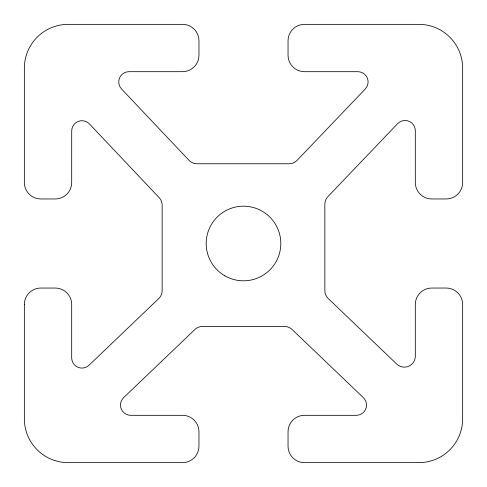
<?xml version="1.0" encoding="UTF-8"?>
<svg xmlns="http://www.w3.org/2000/svg" width="487" height="487" viewBox="0 0 487 487"><rect width="100%" height="100%" fill="white"/><g stroke="black" fill="none" stroke-linecap="round" stroke-linejoin="round"><path stroke-width="0.73" d="M24.35 304.478L24.35 418.82A43.83 43.83 0 0 0 68.18 462.65L182.522 462.65A16.436 16.436 0 0 0 198.958 446.214L198.958 431.75A16.436 16.436 0 0 0 182.522 415.314L130.729 415.314A10.257 10.257 0 0 1 123.643 397.648L194.849 329.529A10.957 10.957 0 0 1 202.422 326.485L284.578 326.485A10.957 10.957 0 0 1 292.151 329.529L363.357 397.648A10.257 10.257 0 0 1 356.271 415.314L304.478 415.314A16.436 16.436 0 0 0 288.042 431.75L288.042 446.214A16.436 16.436 0 0 0 304.478 462.65L418.82 462.65A43.83 43.83 0 0 0 462.65 418.984L462.65 304.375A16.436 16.436 0 0 0 446.214 288.042L431.75 288.042A16.436 16.436 0 0 0 415.314 304.478L415.314 356.192A10.957 10.957 0 0 1 396.783 364.112L328.244 298.543A10.957 10.957 0 0 1 324.859 290.623L324.859 204.193A10.957 10.957 0 0 1 327.897 196.62L397.636 123.655A10.264 10.264 0 0 1 415.314 130.796L415.314 182.522A16.436 16.436 0 0 0 431.75 198.958L446.214 198.958A16.436 16.436 0 0 0 462.65 182.522L462.65 68.18A43.83 43.83 0 0 0 418.82 24.35L304.478 24.35A16.436 16.436 0 0 0 288.042 40.786L288.042 55.25A16.436 16.436 0 0 0 304.478 71.686L357.835 71.686A10.257 10.257 0 0 1 365.25 89.03L297.052 160.381A10.957 10.957 0 0 1 289.132 163.766L196.985 163.766A10.957 10.957 0 0 1 189.023 160.339L121.543 88.987A10.257 10.257 0 0 1 128.994 71.686L182.522 71.686A16.436 16.436 0 0 0 198.958 55.25L198.958 40.786A16.436 16.436 0 0 0 182.643 24.35L68.01 24.35A43.83 43.83 0 0 0 24.35 68.18L24.35 182.522A16.436 16.436 0 0 0 40.786 198.958L55.256 198.958A16.436 16.436 0 0 0 71.692 182.528L71.705 130.954A10.257 10.257 0 0 1 89.413 123.911L159.146 197.637A10.957 10.957 0 0 1 162.141 205.167L162.141 290.623A10.957 10.957 0 0 1 158.756 298.543L89.03 365.244A10.257 10.257 0 0 1 71.686 357.835L71.686 304.478A16.436 16.436 0 0 0 55.25 288.042L40.786 288.042A16.436 16.436 0 0 0 24.35 304.478M224.842 275.812A37.31 37.31 0 0 0 280.81 243.5A37.31 37.31 0 0 0 224.842 211.188A37.31 37.31 0 0 0 224.842 275.812"/></g></svg>
